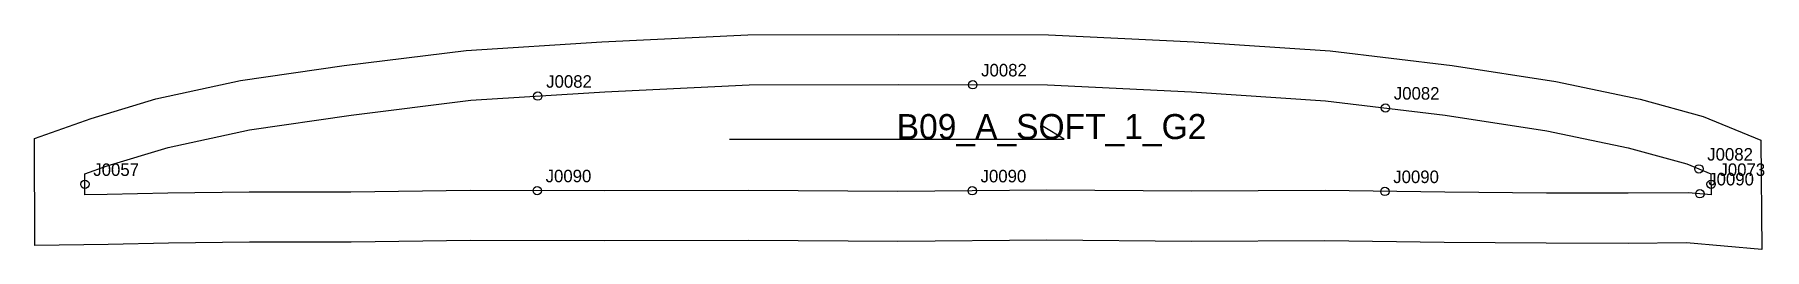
# Model space of a CAD drawing. Header units: millimetres. Extents: x -12 to 402, y -18 to 33.
import ezdxf

# ---------------------------------------------------------------- set-up
doc = ezdxf.new("R2010")
doc.units = ezdxf.units.MM
for name, color, linetype in [('CUT', 1, 'Continuous'), ('GRAIN', 3, 'Continuous'), ('LABEL', 7, 'Continuous'), ('NOTCH', 2, 'Continuous'), ('SEW', 5, 'Continuous')]:
    doc.layers.add(name, color=color, linetype=linetype)

msp = doc.modelspace()

# ---------------------------------------------------------------- linework, layer by layer
at = {"layer": 'CUT'}
msp.add_lwpolyline([(-12.02, 8.44), (1.53, 13.3), (16.94, 17.95), (37.23, 22.34), (62.03, 25.97), (91.17, 29.59), (123.64, 31.63), (158.5, 33.32), (194.46, 33.39), (230.45, 33.32), (265.27, 31.61), (297.79, 29.48), (326.91, 25.95), (351.69, 22.14), (371.88, 17.88), (386.91, 13.75), (400.76, 8.08), (400.95, -18.12), (382.98, -16.54), (369.01, -16.65), (349.4, -16.59), (325.01, -16.41), (296.48, -16.01), (264.49, -16.18), (230.01, -15.88), (194.35, -16.2), (158.64, -15.99), (124.19, -16.07), (92.23, -15.97), (63.67, -16.39), (39.37, -16.4), (20.02, -16.6), (5.54, -16.93), (-11.95, -17.14), (-12.02, 8.44)], close=True, dxfattribs=at)
at = {"layer": 'GRAIN'}
for p, q in [((154.12, 8.33), (234.12, 8.33)), ((234.12, 8.33), (229.12, 11.33))]:
    msp.add_line(p, q, dxfattribs=at)
at = {"layer": 'NOTCH'}
for centre in [(212.3, 21.35), (108.3, 18.64), (310.98, 15.79), (385.92, 1.18), (0.01, -2.5), (108.17, -4.02), (212.17, -4.04), (310.84, -4.21), (386.16, -4.77), (388.84, -2.5)]:
    msp.add_circle(centre, 1, dxfattribs=at)
at = {"layer": 'SEW'}
msp.add_lwpolyline([(0, 0), (5.29, 1.9), (19.95, 6.33), (39.37, 10.52), (63.64, 14.08), (92.28, 17.63), (124.31, 19.65), (158.8, 21.32), (194.46, 21.39), (230.14, 21.32), (264.58, 19.63), (296.67, 17.52), (325.28, 14.06), (349.54, 10.33), (369.05, 6.21), (383.03, 2.37), (388.82, 0), (388.85, -5.01), (383.46, -4.53), (368.98, -4.65), (349.47, -4.59), (325.14, -4.41), (296.54, -4.01), (264.5, -4.18), (230.01, -3.88), (194.33, -4.2), (158.66, -3.99), (124.19, -4.07), (92.16, -3.97), (63.58, -4.39), (39.31, -4.4), (19.82, -4.6), (5.34, -4.93), (0.01, -4.99)], close=True, dxfattribs=at)

# ---------------------------------------------------------------- texts
at = {"layer": 'LABEL'}
for s, height, p in [('J0082', 3, (214.3, 23.35)), ('J0082', 3, (110.3, 20.64)), ('J0082', 3, (312.98, 17.79)), ('B09_A_SOFT_1_G2', 6, (194.12, 8.33)), ('J0082', 3, (387.92, 3.18)), ('J0057', 3, (2.01, -0.5)), ('J0090', 3, (110.17, -2.02)), ('J0090', 3, (214.17, -2.04)), ('J0090', 3, (312.84, -2.21)), ('J0090', 3, (388.16, -2.77)), ('J0073', 3, (390.84, -0.5))]:
    msp.add_text(s, height=height, dxfattribs=at).set_placement(p)

doc.saveas('drawing.dxf')
